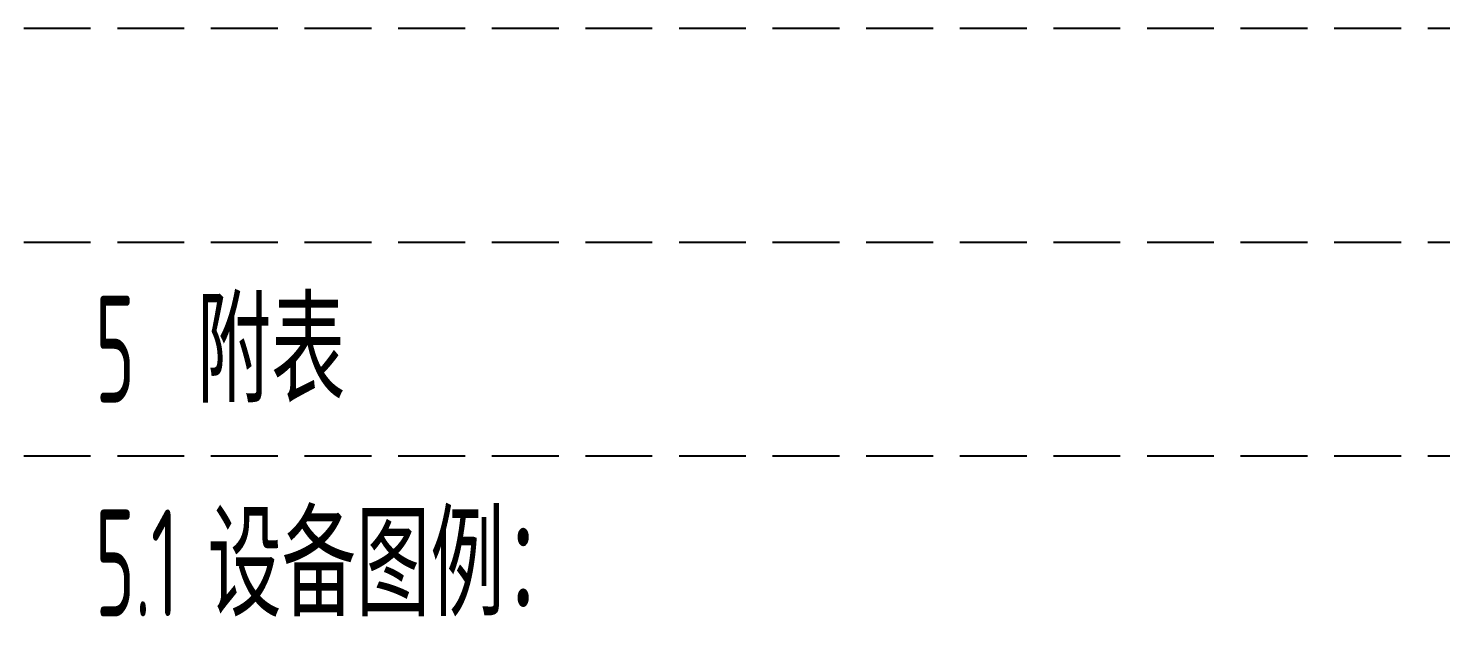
# Model space of a CAD drawing. Extents: x 12300 to 361047, y -1498650 to 1244242.
# Drawn here: x 265063 to 270345, y 107995 to 110196 of the extents above; entities that cross this region are included whole.
import ezdxf

# ---------------------------------------------------------------- set-up
doc = ezdxf.new("R2010")
doc.units = 0
doc.header["$LTSCALE"] = 1000
doc.header["$MEASUREMENT"] = 0
doc.linetypes.add('DASH', pattern=[0.35, 0.25, -0.1])
doc.layers.add('TEXT', color=3, linetype='CONTINUOUS')
doc.styles.get("Standard").update_dxf_attribs({"font": 'GBENOR', "bigfont": 'GBCBIG'})

msp = doc.modelspace()

# ---------------------------------------------------------------- linework, layer by layer
at = {"layer": 'TEXT', "color": 3, "linetype": 'DASH'}
for p, q in [((233546.8, 110196.1), (280446.8, 110196.1)), ((233546.8, 109396.1), (280446.8, 109396.1)), ((233546.8, 108596.1), (280446.8, 108596.1))]:
    msp.add_line(p, q, dxfattribs=at)

# ---------------------------------------------------------------- texts
at = {"layer": 'TEXT', "color": 3}
for s, p in [('附表', (265693.5, 108796.1)), ('设备图例：', (265733.5, 107996.1))]:
    msp.add_text(s, height=385.82, dxfattribs=at).set_placement(p)
at = {"layer": 'TEXT', "color": 3, "width": 0.6}
for s, p in [('5', (265313.5, 108796.1)), ('5.1', (265313.5, 107996.1))]:
    msp.add_text(s, height=400, dxfattribs=at).set_placement(p)

doc.saveas('drawing.dxf')
